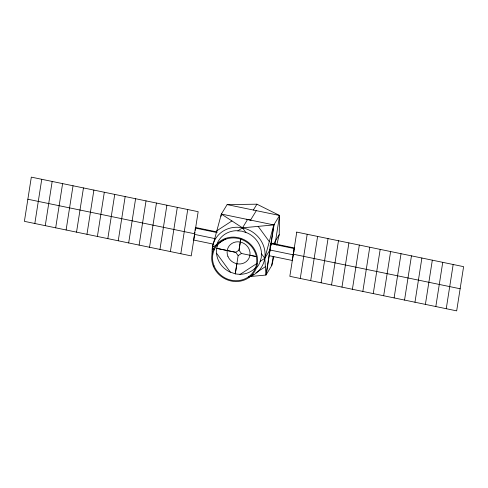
<?xml version="1.0" encoding="UTF-8"?>
<svg xmlns="http://www.w3.org/2000/svg" width="488" height="488" viewBox="0 0 488 488"><rect width="100%" height="100%" fill="white"/><g stroke="black" fill="none" stroke-linecap="round" stroke-linejoin="round"><path stroke-width="0.73" d="M276.726 244.994L279.221 234.685L279.575 215.47L256.926 204.191L227.127 204.606L221.363 214.061L212.347 247.465L212.506 249.746M225.56 238.858L218.093 243.719L216.69 248.331L216.581 253.9A22.552 20.966 31.4 0 0 229.714 271.914L235.265 273.811A22.552 20.966 31.4 0 0 255.871 267.302M217.27 231.995L195.682 227.524L195.346 228.079L193.718 240.059L213.817 244.22M293.941 248.496L270.864 243.719L271.206 243.164L294.282 247.941L292.318 260.476L269.242 255.7L269.882 249.984L292.959 254.766L293.3 254.211L460.141 288.762M270.962 245.305L271.206 243.164M293.8 252.223L293.959 250.795M294.118 249.368L294.282 247.941M34.825 223.504L41.748 179.291M45.256 225.663L52.179 181.451M55.681 227.823L62.604 183.61M66.112 229.982L73.035 185.769M76.537 232.142L83.46 187.929M86.968 234.301L93.891 190.088M97.393 236.46L104.316 192.248M107.817 238.62L114.741 194.407M118.248 240.779L125.172 196.566M128.673 242.939L135.597 198.726M139.104 245.098L146.028 200.885M149.529 247.257L156.453 203.045M159.96 249.417L166.884 205.204M170.385 251.576L177.309 207.363M180.81 253.736L187.734 209.523M194.486 235.185L191.241 255.895L24.4 221.345L31.323 177.132L198.165 211.682L195.249 230.312M194.919 232.398L194.7 233.789L27.859 199.238M221.009 216.312L221.363 214.061L273.811 224.919L279.575 215.47L227.127 204.606M235.283 273.884L238.144 255.608L235.734 252.308L216.69 248.331M240.724 239.144L238.998 250.179L241.414 253.479L256.316 256.566M237.851 230.855L242.499 227.829L273.811 224.919L265.96 275.055L248.813 276.647M266.296 274.5L269.571 253.607M269.785 252.217L270.114 250.124M270.767 245.952L274.146 224.364M273.811 224.919L264.795 258.323L265.96 275.055L271.724 265.606L273.109 256.755M275.073 244.226L279.575 215.47M293.312 255.743L293.526 254.352M300.266 278.477L307.19 234.264M310.691 280.637L317.615 236.424M321.116 282.796L328.04 238.583M331.547 284.955L338.471 240.743M341.972 287.115L348.896 242.902M352.403 289.274L359.327 245.061M362.828 291.434L369.751 247.221M373.259 293.593L380.183 249.38M383.684 295.752L390.607 251.54M394.109 297.912L401.032 253.699M404.54 300.071L411.463 255.858M414.965 302.231L421.888 258.018M425.396 304.39L432.319 260.177M435.821 306.549L442.744 262.337M446.252 308.709L453.175 264.496M240.846 238.534L238.998 250.179L235.734 252.308L216.568 248.337M235.265 273.811L236.869 263.752M271.724 265.606L273.866 256.767M217.166 243.866L217.514 242.731A23.4 21.759 31.4 0 1 235.978 230.702L241.975 231.184L247.733 233.142A23.4 21.759 31.4 0 1 261.391 251.82L261.287 257.597L259.634 263.056A23.4 21.759 31.4 0 1 256.542 267.82M214.067 249.813L212.347 247.465L213.134 246.178M245.934 232.526L242.499 227.829L247.587 219.49M253.351 210.041L256.926 204.191M250.539 220.1L256.31 210.651M260.147 261.354L264.795 258.323L269.882 249.984M273.695 243.744L279.221 234.685M269.242 255.7L269.583 255.139M216.855 230.763L231.928 220.942M212.347 247.465L216.995 244.439M238.144 255.608L241.414 253.479M239.925 274.524L256.987 263.41M250.301 276.507L253.443 274.463M255.956 272.822L265.374 266.686M195.346 228.079L216.928 232.55M194.364 234.344L215.202 238.662M249.929 255.248L256.243 256.572M221.363 214.061L242.499 227.829M258.152 226.371L269.303 241.621M261.361 253.626L264.795 258.323M216.593 253.266L230.397 272.151M246.208 219.24A27.017 25.12 31.4 0 1 250.978 220.411M270.163 245.33A27.017 25.12 31.4 0 1 269.15 253.211M212.225 254.138A27.017 25.12 31.4 0 1 233.063 227.512A27.017 25.12 31.4 0 1 263.862 246.788A27.017 25.12 31.4 0 1 248.929 277.105M296.759 232.105L289.835 276.318L456.676 310.868L463.6 266.655L296.759 232.105M213.286 266.094A23.4 21.759 31.4 0 0 252.625 274.244A23.4 21.759 31.4 0 0 238.052 237.601A23.4 21.759 31.4 0 0 213.286 266.094M214.049 265.82A22.552 20.966 31.4 0 0 251.948 273.725A22.552 20.966 31.4 0 0 237.961 238.4A22.552 20.966 31.4 0 0 214.049 265.82M227.89 256.285A11.7 10.876 31.4 0 0 247.556 260.36A11.7 10.876 31.4 0 0 240.273 242.036A11.7 10.876 31.4 0 0 227.89 256.285"/></g></svg>
